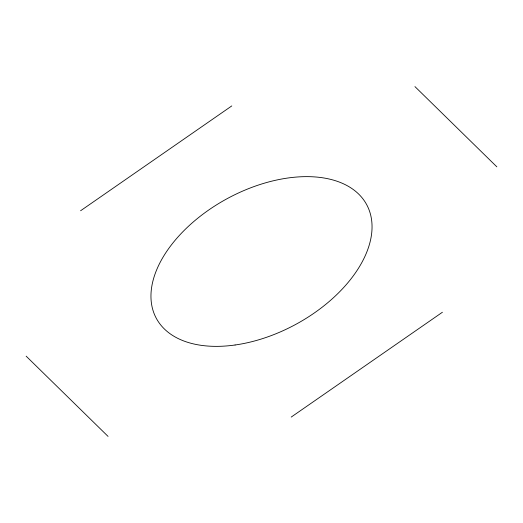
<?xml version="1.0" encoding="UTF-8"?>
<svg xmlns="http://www.w3.org/2000/svg" width="523" height="523" viewBox="0 0 523 523"><rect width="100%" height="100%" fill="white"/><g stroke="black" fill="none" stroke-linecap="round" stroke-linejoin="round"><path stroke-width="0.78" d="M80.588 210.756L231.781 105.927M291.219 417.073L442.412 312.244M414.942 86.602L496.85 166.837M26.15 356.163L108.058 436.398M235.082 344.997A119.551 71.612 -28.4 0 0 367.669 206.611A119.551 71.612 -28.4 0 0 181.749 232.892A119.551 71.612 -28.4 0 0 235.082 344.997"/></g></svg>
